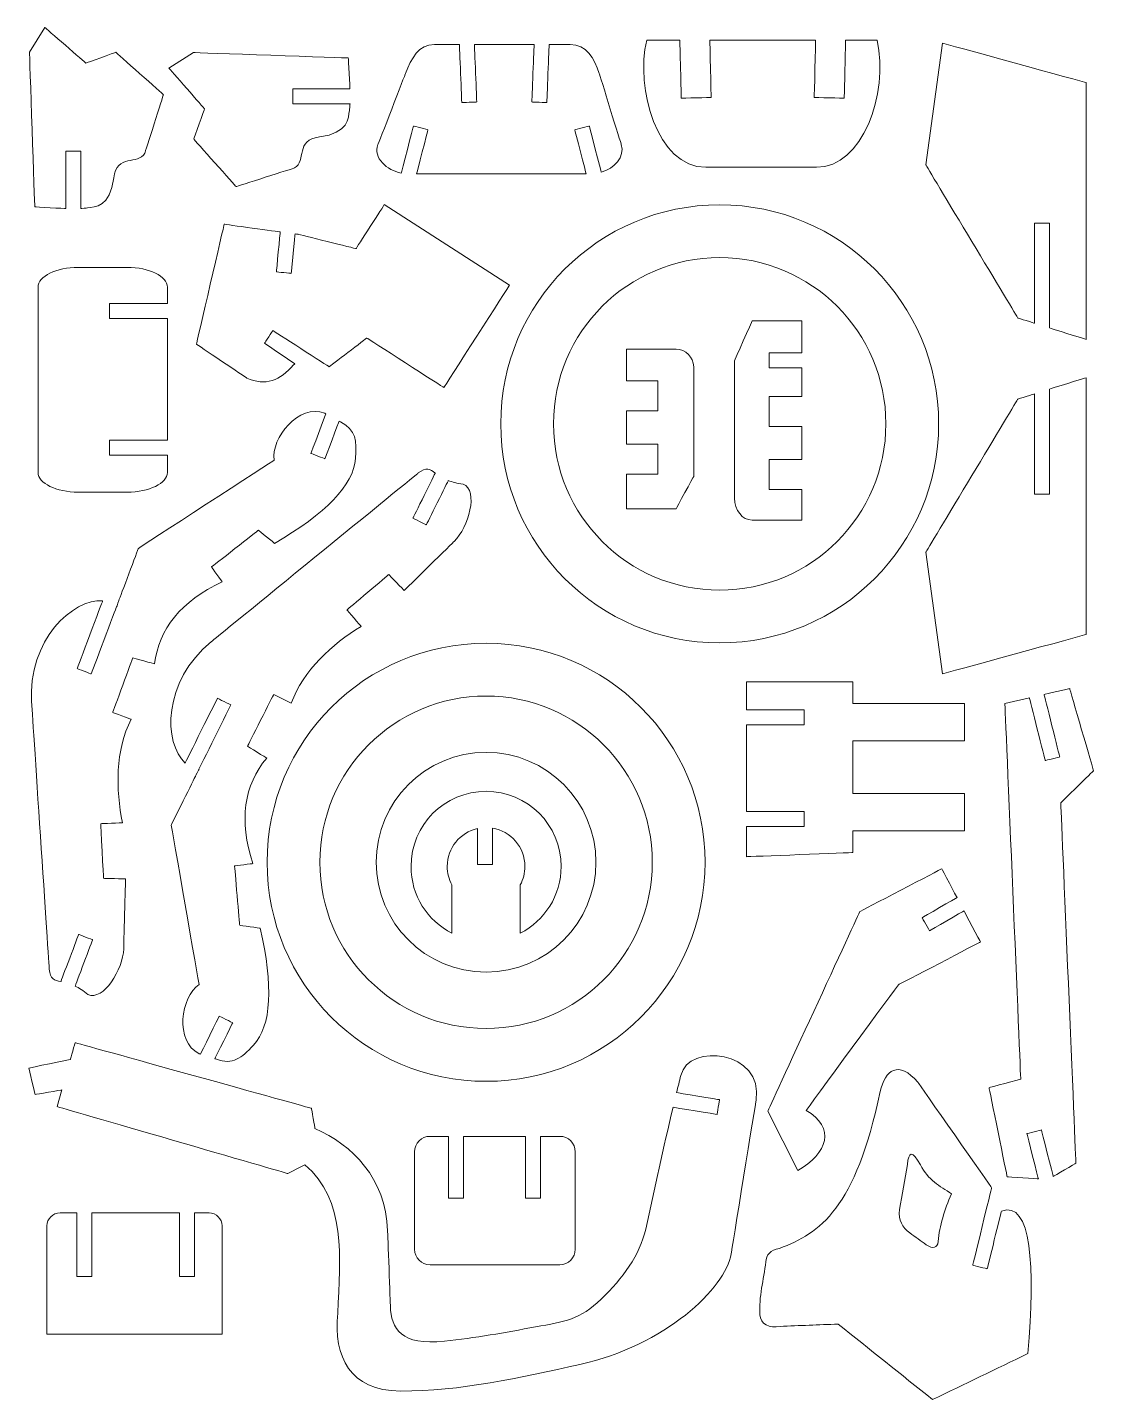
# Model space of a CAD drawing. Header units: millimetres. Extents: x -107 to 107, y -137 to 137.
import ezdxf

# ---------------------------------------------------------------- set-up
doc = ezdxf.new("R2010")
doc.units = ezdxf.units.MM
doc.header["$MEASUREMENT"] = 0
doc.layers.add('Capa 1', color=7, linetype='Continuous')

msp = doc.modelspace()

# ---------------------------------------------------------------- linework, layer by layer
at = {"layer": 'Capa 1', "color": 250, "lineweight": 9}
for points, knots in [([(-103.41874, 137.434246), (-103.41874, 137.434246), (-106.517184, 132.51459), (-106.517184, 132.51459), (-106.517184, 132.51459), (-106.517184, 132.51459), (-105.441024, 101.492036), (-105.441024, 101.492036), (-105.441024, 101.492036), (-105.441024, 101.492036), (-99.251806, 101.168362), (-99.251806, 101.168362), (-99.251806, 101.168362), (-99.251806, 101.168362), (-99.251806, 112.632416), (-99.251806, 112.632416), (-99.251806, 112.632416), (-99.251806, 112.632416), (-96.247172, 112.632416), (-96.247172, 112.632416), (-96.247172, 112.632416), (-96.247172, 112.632416), (-96.247172, 101.146886), (-96.247172, 101.146886), (-96.247172, 101.146886), (-96.247172, 101.146886), (-94.914598, 101.284238), (-94.914598, 101.284238), (-94.914598, 101.284238), (-93.411042, 101.473982), (-90.343986, 101.403182), (-89.625012, 107.292326), (-89.625012, 107.292326), (-89.028522, 112.179532), (-84.802824, 109.829916), (-83.402518, 112.263902), (-83.402518, 112.263902), (-83.402518, 112.263902), (-79.66888, 123.968912), (-79.66888, 123.968912), (-79.66888, 123.968912), (-79.66888, 123.968912), (-89.21036, 132.462198), (-89.21036, 132.462198), (-89.21036, 132.462198), (-89.21036, 132.462198), (-95.225646, 130.287104), (-95.225646, 130.287104), (-95.225646, 130.287104), (-95.225646, 130.287104), (-103.41874, 137.434246), (-103.41874, 137.434246)], [0, 0, 0, 0, 0.0714285714, 0.0714285714, 0.0714285714, 0.0714285814, 0.1428571429, 0.1428571429, 0.1428571429, 0.1428571529, 0.2142857143, 0.2142857143, 0.2142857143, 0.2142857243, 0.2857142857, 0.2857142857, 0.2857142857, 0.2857142957, 0.3571428571, 0.3571428571, 0.3571428571, 0.3571428671, 0.4285714286, 0.4285714286, 0.4285714286, 0.4285714386, 0.5, 0.5, 0.5, 0.50000001, 0.5714285714, 0.5714285714, 0.5714285714, 0.5714285814, 0.6428571429, 0.6428571429, 0.6428571429, 0.6428571529, 0.7142857143, 0.7142857143, 0.7142857143, 0.7142857243, 0.7857142857, 0.7857142857, 0.7857142857, 0.7857142957, 0.8571428571, 0.8571428571, 0.8571428571, 0.8571428671, 1, 1, 1, 1]), ([(17.168174, 134.870696), (17.168174, 134.870696), (23.79116, 134.870696), (23.79116, 134.870696), (23.79116, 134.870696), (23.79116, 134.870696), (24.067162, 123.266694), (24.067162, 123.266694), (24.067162, 123.266694), (24.067162, 123.266694), (30.072772, 123.410182), (30.072772, 123.410182), (30.072772, 123.410182), (30.072772, 123.410182), (29.800074, 134.870696), (29.800074, 134.870696), (29.800074, 134.870696), (29.800074, 134.870696), (50.992402, 134.870696), (50.992402, 134.870696), (50.992402, 134.870696), (50.992402, 134.870696), (50.719822, 123.40971), (50.719822, 123.40971), (50.719822, 123.40971), (50.719822, 123.40971), (56.725432, 123.266694), (56.725432, 123.266694), (56.725432, 123.266694), (56.725432, 123.266694), (57.001788, 134.870696), (57.001788, 134.870696), (57.001788, 134.870696), (57.001788, 134.870696), (63.296262, 134.870696), (63.296262, 134.870696), (63.296262, 134.870696), (65.690836, 124.006318), (60.286554, 109.426946), (51.197132, 109.426946), (51.197132, 109.426946), (51.197132, 109.426946), (28.99083, 109.427064), (28.99083, 109.427064), (28.99083, 109.427064), (19.203792, 109.427064), (14.8149, 125.387508), (17.168174, 134.870696)], [0, 0, 0, 0, 0.0769230769, 0.0769230769, 0.0769230769, 0.0769230869, 0.1538461538, 0.1538461538, 0.1538461538, 0.1538461638, 0.2307692308, 0.2307692308, 0.2307692308, 0.2307692408, 0.3076923077, 0.3076923077, 0.3076923077, 0.3076923177, 0.3846153846, 0.3846153846, 0.3846153846, 0.3846153946, 0.4615384615, 0.4615384615, 0.4615384615, 0.4615384715, 0.5384615385, 0.5384615385, 0.5384615385, 0.5384615485, 0.6153846154, 0.6153846154, 0.6153846154, 0.6153846254, 0.6923076923, 0.6923076923, 0.6923076923, 0.6923077023, 0.7692307692, 0.7692307692, 0.7692307692, 0.7692307792, 0.8461538462, 0.8461538462, 0.8461538462, 0.8461538562, 1, 1, 1, 1]), ([(-78.574548, 129.305108), (-78.574548, 129.305108), (-73.654892, 132.403434), (-73.654892, 132.403434), (-73.654892, 132.403434), (-73.654892, 132.403434), (-42.63222, 131.32751), (-42.63222, 131.32751), (-42.63222, 131.32751), (-42.63222, 131.32751), (-42.308782, 125.138292), (-42.308782, 125.138292), (-42.308782, 125.138292), (-42.308782, 125.138292), (-53.7726, 125.138292), (-53.7726, 125.138292), (-53.7726, 125.138292), (-53.7726, 125.138292), (-53.7726, 122.13354), (-53.7726, 122.13354), (-53.7726, 122.13354), (-53.7726, 122.13354), (-42.287188, 122.13354), (-42.287188, 122.13354), (-42.287188, 122.13354), (-42.287188, 122.13354), (-42.424894, 120.800966), (-42.424894, 120.800966), (-42.424894, 120.800966), (-42.614284, 119.29741), (-42.543602, 116.230118), (-48.432628, 115.511262), (-48.432628, 115.511262), (-53.319716, 114.915244), (-50.970336, 110.689074), (-53.404322, 109.288768), (-53.404322, 109.288768), (-53.404322, 109.288768), (-65.109214, 105.555248), (-65.109214, 105.555248), (-65.109214, 105.555248), (-65.109214, 105.555248), (-73.6025, 115.096728), (-73.6025, 115.096728), (-73.6025, 115.096728), (-73.6025, 115.096728), (-71.427406, 121.111896), (-71.427406, 121.111896), (-71.427406, 121.111896), (-71.427406, 121.111896), (-78.574548, 129.305108), (-78.574548, 129.305108)], [0, 0, 0, 0, 0.0714285714, 0.0714285714, 0.0714285714, 0.0714285814, 0.1428571429, 0.1428571429, 0.1428571429, 0.1428571529, 0.2142857143, 0.2142857143, 0.2142857143, 0.2142857243, 0.2857142857, 0.2857142857, 0.2857142857, 0.2857142957, 0.3571428571, 0.3571428571, 0.3571428571, 0.3571428671, 0.4285714286, 0.4285714286, 0.4285714286, 0.4285714386, 0.5, 0.5, 0.5, 0.50000001, 0.5714285714, 0.5714285714, 0.5714285714, 0.5714285814, 0.6428571429, 0.6428571429, 0.6428571429, 0.6428571529, 0.7142857143, 0.7142857143, 0.7142857143, 0.7142857243, 0.7857142857, 0.7857142857, 0.7857142857, 0.7857142957, 0.8571428571, 0.8571428571, 0.8571428571, 0.8571428671, 1, 1, 1, 1]), ([(-28.941742, 108.147826), (-28.941742, 108.147826), (5.015708, 108.147826), (5.015708, 108.147826), (5.015708, 108.147826), (5.015708, 108.147826), (2.751642, 116.934106), (2.751642, 116.934106), (2.751642, 116.934106), (2.751642, 116.934106), (5.660578, 117.683406), (5.660578, 117.683406), (5.660578, 117.683406), (5.660578, 117.683406), (8.047482, 108.420406), (8.047482, 108.420406), (8.047482, 108.420406), (10.61764, 109.189412), (12.828016, 111.47873), (12.058774, 113.963102), (12.058774, 113.963102), (12.058774, 113.963102), (7.639556, 128.22588), (7.639556, 128.22588), (7.639556, 128.22588), (6.693314, 131.2809), (5.025738, 134.041038), (1.832068, 134.041038), (1.832068, 134.041038), (1.832068, 134.041038), (-2.398586, 134.041156), (-2.398586, 134.041156), (-2.398586, 134.041156), (-2.398586, 134.041156), (-2.86268, 122.386178), (-2.86268, 122.386178), (-2.86268, 122.386178), (-2.86268, 122.386178), (-5.863656, 122.505122), (-5.863656, 122.505122), (-5.863656, 122.505122), (-5.863656, 122.505122), (-5.404046, 134.041156), (-5.404046, 134.041156), (-5.404046, 134.041156), (-5.404046, 134.041156), (-17.36252, 134.041156), (-17.36252, 134.041156), (-17.36252, 134.041156), (-17.36252, 134.041156), (-16.90291, 122.505122), (-16.90291, 122.505122), (-16.90291, 122.505122), (-16.90291, 122.505122), (-19.903886, 122.386178), (-19.903886, 122.386178), (-19.903886, 122.386178), (-19.903886, 122.386178), (-20.36798, 134.041156), (-20.36798, 134.041156), (-20.36798, 134.041156), (-20.36798, 134.041156), (-25.361268, 134.041156), (-25.361268, 134.041156), (-25.361268, 134.041156), (-28.554938, 134.041156), (-30.014834, 131.207032), (-31.169228, 128.225644), (-31.169228, 128.225644), (-31.169228, 128.225644), (-36.69328, 113.963102), (-36.69328, 113.963102), (-36.69328, 113.963102), (-37.713508, 111.328634), (-34.889532, 108.80957), (-32.014698, 108.258864), (-32.014698, 108.258864), (-32.014698, 108.258864), (-29.586494, 117.683406), (-29.586494, 117.683406), (-29.586494, 117.683406), (-29.586494, 117.683406), (-26.677558, 116.934106), (-26.677558, 116.934106), (-26.677558, 116.934106), (-26.677558, 116.934106), (-28.941742, 108.147826), (-28.941742, 108.147826)], [0, 0, 0, 0, 0.0434782609, 0.0434782609, 0.0434782609, 0.0434782709, 0.0869565217, 0.0869565217, 0.0869565217, 0.0869565317, 0.1304347826, 0.1304347826, 0.1304347826, 0.1304347926, 0.1739130435, 0.1739130435, 0.1739130435, 0.1739130535, 0.2173913043, 0.2173913043, 0.2173913043, 0.2173913143, 0.2608695652, 0.2608695652, 0.2608695652, 0.2608695752, 0.3043478261, 0.3043478261, 0.3043478261, 0.3043478361, 0.347826087, 0.347826087, 0.347826087, 0.347826097, 0.3913043478, 0.3913043478, 0.3913043478, 0.3913043578, 0.4347826087, 0.4347826087, 0.4347826087, 0.4347826187, 0.4782608696, 0.4782608696, 0.4782608696, 0.4782608796, 0.5217391304, 0.5217391304, 0.5217391304, 0.5217391404, 0.5652173913, 0.5652173913, 0.5652173913, 0.5652174013, 0.6086956522, 0.6086956522, 0.6086956522, 0.6086956622, 0.652173913, 0.652173913, 0.652173913, 0.652173923, 0.6956521739, 0.6956521739, 0.6956521739, 0.6956521839, 0.7391304348, 0.7391304348, 0.7391304348, 0.7391304448, 0.7826086957, 0.7826086957, 0.7826086957, 0.7826087057, 0.8260869565, 0.8260869565, 0.8260869565, 0.8260869665, 0.8695652174, 0.8695652174, 0.8695652174, 0.8695652274, 0.9130434783, 0.9130434783, 0.9130434783, 0.9130434883, 1, 1, 1, 1]), ([(73.06678, 109.910864), (73.06678, 109.910864), (76.381636, 134.282938), (76.381636, 134.282938), (76.381636, 134.282938), (76.381636, 134.282938), (105.176822, 126.400774), (105.176822, 126.400774), (105.176822, 126.400774), (105.176822, 126.400774), (105.176822, 74.960444), (105.176822, 74.960444), (105.176822, 74.960444), (105.176822, 74.960444), (97.87156, 77.24575), (97.87156, 77.24575), (97.87156, 77.24575), (97.87156, 77.24575), (97.87156, 98.255532), (97.87156, 98.255532), (97.87156, 98.255532), (97.87156, 98.255532), (94.868106, 98.255532), (94.868106, 98.255532), (94.868106, 98.255532), (94.868106, 98.255532), (94.868106, 78.185502), (94.868106, 78.185502), (94.868106, 78.185502), (94.868106, 78.185502), (91.515844, 79.23405), (91.515844, 79.23405), (91.515844, 79.23405), (91.515844, 79.23405), (73.06678, 109.910864), (73.06678, 109.910864)], [0, 0, 0, 0, 0.1, 0.1, 0.1, 0.10000001, 0.2, 0.2, 0.2, 0.20000001, 0.3, 0.3, 0.3, 0.30000001, 0.4, 0.4, 0.4, 0.40000001, 0.5, 0.5, 0.5, 0.50000001, 0.6, 0.6, 0.6, 0.60000001, 0.7, 0.7, 0.7, 0.70000001, 0.8, 0.8, 0.8, 0.80000001, 1, 1, 1, 1]), ([(-10.32028, 85.830722), (-10.32028, 85.830722), (-35.420178, 101.951646), (-35.420178, 101.951646), (-35.420178, 101.951646), (-35.420178, 101.951646), (-41.080756, 93.137754), (-41.080756, 93.137754), (-41.080756, 93.137754), (-41.080756, 93.137754), (-52.704936, 96.002912), (-52.704936, 96.002912), (-52.704936, 96.002912), (-52.704936, 96.002912), (-53.289744, 96.082798), (-53.289744, 96.082798), (-53.289744, 96.082798), (-53.289744, 96.082798), (-54.048248, 88.183524), (-54.048248, 88.183524), (-54.048248, 88.183524), (-54.048248, 88.183524), (-57.039194, 88.47168), (-57.039194, 88.47168), (-57.039194, 88.47168), (-57.039194, 88.47168), (-56.26948, 96.48919), (-56.26948, 96.48919), (-56.26948, 96.48919), (-56.26948, 96.48919), (-67.490218, 98.01965), (-67.490218, 98.01965), (-67.490218, 98.01965), (-67.490218, 98.01965), (-73.07209, 73.994732), (-73.07209, 73.994732), (-73.07209, 73.994732), (-73.07209, 73.994732), (-62.970346, 67.22342), (-62.970346, 67.22342), (-62.970346, 67.22342), (-59.248744, 65.526698), (-56.212014, 66.70894), (-53.643272, 69.860956), (-53.643272, 69.860956), (-53.643272, 69.860956), (-53.37848, 70.0625), (-53.37848, 70.0625), (-53.37848, 70.0625), (-53.37848, 70.0625), (-59.391524, 74.208312), (-59.391524, 74.208312), (-59.391524, 74.208312), (-59.391524, 74.208312), (-57.767726, 76.736226), (-57.767726, 76.736226), (-57.767726, 76.736226), (-57.767726, 76.736226), (-46.471114, 69.480996), (-46.471114, 69.480996), (-46.471114, 69.480996), (-46.471114, 69.480996), (-38.924424, 75.23562), (-38.924424, 75.23562), (-38.924424, 75.23562), (-38.924424, 75.23562), (-23.490968, 65.32362), (-23.490968, 65.32362), (-23.490968, 65.32362), (-23.490968, 65.32362), (-10.32028, 85.830722), (-10.32028, 85.830722)], [0, 0, 0, 0, 0.0526315789, 0.0526315789, 0.0526315789, 0.0526315889, 0.1052631579, 0.1052631579, 0.1052631579, 0.1052631679, 0.1578947368, 0.1578947368, 0.1578947368, 0.1578947468, 0.2105263158, 0.2105263158, 0.2105263158, 0.2105263258, 0.2631578947, 0.2631578947, 0.2631578947, 0.2631579047, 0.3157894737, 0.3157894737, 0.3157894737, 0.3157894837, 0.3684210526, 0.3684210526, 0.3684210526, 0.3684210626, 0.4210526316, 0.4210526316, 0.4210526316, 0.4210526416, 0.4736842105, 0.4736842105, 0.4736842105, 0.4736842205, 0.5263157895, 0.5263157895, 0.5263157895, 0.5263157995, 0.5789473684, 0.5789473684, 0.5789473684, 0.5789473784, 0.6315789474, 0.6315789474, 0.6315789474, 0.6315789574, 0.6842105263, 0.6842105263, 0.6842105263, 0.6842105363, 0.7368421053, 0.7368421053, 0.7368421053, 0.7368421153, 0.7894736842, 0.7894736842, 0.7894736842, 0.7894736942, 0.8421052632, 0.8421052632, 0.8421052632, 0.8421052732, 0.8947368421, 0.8947368421, 0.8947368421, 0.8947368521, 1, 1, 1, 1]), ([(31.770792, 101.909992), (7.543032, 101.909992), (-12.097478, 82.269364), (-12.097478, 58.041604), (-12.097478, 58.041604), (-12.097478, 33.813962), (7.542914, 14.173806), (31.770792, 14.173806), (31.770792, 14.173806), (55.998552, 14.173806), (75.638944, 33.813844), (75.638944, 58.041604), (75.638944, 58.041604), (75.638944, 82.269364), (55.998552, 101.909756), (31.770792, 101.909992)], [0, 0, 0, 0, 0.2, 0.2, 0.2, 0.20000001, 0.4, 0.4, 0.4, 0.40000001, 0.6, 0.6, 0.6, 0.60000001, 1, 1, 1, 1]), ([(31.770792, 91.335186), (13.383442, 91.335186), (-1.52279, 76.428954), (-1.52279, 58.041604), (-1.52279, 58.041604), (-1.52279, 39.654254), (13.383324, 24.748494), (31.770792, 24.748494), (31.770792, 24.748494), (50.158142, 24.748612), (65.064256, 39.654254), (65.064256, 58.041604), (65.064256, 58.041604), (65.064256, 76.429072), (50.158142, 91.335068), (31.770792, 91.335186)], [0, 0, 0, 0, 0.2, 0.2, 0.2, 0.20000001, 0.4, 0.4, 0.4, 0.40000001, 0.6, 0.6, 0.6, 0.60000001, 1, 1, 1, 1]), ([(-96.703832, 44.364932), (-96.703832, 44.364932), (-86.960808, 44.364932), (-86.960808, 44.364932), (-86.960808, 44.364932), (-82.518344, 44.364932), (-78.885006, 46.138118), (-78.885006, 48.306132), (-78.885006, 48.306132), (-78.885006, 48.306132), (-78.885006, 51.756688), (-78.885006, 51.756688), (-78.885006, 51.756688), (-78.885006, 51.756688), (-90.475438, 51.756688), (-90.475438, 51.756688), (-90.475438, 51.756688), (-90.475438, 51.756688), (-90.475438, 54.76144), (-90.475438, 54.76144), (-90.475438, 54.76144), (-90.475438, 54.76144), (-78.885006, 54.76144), (-78.885006, 54.76144), (-78.885006, 54.76144), (-78.885006, 54.76144), (-78.885006, 79.13611), (-78.885006, 79.13611), (-78.885006, 79.13611), (-78.885006, 79.13611), (-90.475438, 79.13611), (-90.475438, 79.13611), (-90.475438, 79.13611), (-90.475438, 79.13611), (-90.475438, 82.140862), (-90.475438, 82.140862), (-90.475438, 82.140862), (-90.475438, 82.140862), (-78.885006, 82.140862), (-78.885006, 82.140862), (-78.885006, 82.140862), (-78.885006, 82.140862), (-78.885006, 85.434478), (-78.885006, 85.434478), (-78.885006, 85.434478), (-78.885006, 87.602492), (-82.518344, 89.375678), (-86.960808, 89.375678), (-86.960808, 89.375678), (-86.960808, 89.375678), (-96.703832, 89.375796), (-96.703832, 89.375796), (-96.703832, 89.375796), (-101.146296, 89.375796), (-104.779988, 87.602374), (-104.779988, 85.43436), (-104.779988, 85.43436), (-104.779988, 85.43436), (-104.779988, 48.30625), (-104.779988, 48.30625), (-104.779988, 48.30625), (-104.779988, 46.138118), (-101.146296, 44.364814), (-96.703832, 44.364932)], [0, 0, 0, 0, 0.0588235294, 0.0588235294, 0.0588235294, 0.0588235394, 0.1176470588, 0.1176470588, 0.1176470588, 0.1176470688, 0.1764705882, 0.1764705882, 0.1764705882, 0.1764705982, 0.2352941176, 0.2352941176, 0.2352941176, 0.2352941276, 0.2941176471, 0.2941176471, 0.2941176471, 0.2941176571, 0.3529411765, 0.3529411765, 0.3529411765, 0.3529411865, 0.4117647059, 0.4117647059, 0.4117647059, 0.4117647159, 0.4705882353, 0.4705882353, 0.4705882353, 0.4705882453, 0.5294117647, 0.5294117647, 0.5294117647, 0.5294117747, 0.5882352941, 0.5882352941, 0.5882352941, 0.5882353041, 0.6470588235, 0.6470588235, 0.6470588235, 0.6470588335, 0.7058823529, 0.7058823529, 0.7058823529, 0.7058823629, 0.7647058824, 0.7647058824, 0.7647058824, 0.7647058924, 0.8235294118, 0.8235294118, 0.8235294118, 0.8235294218, 0.8823529412, 0.8823529412, 0.8823529412, 0.8823529512, 1, 1, 1, 1]), ([(48.20713, 38.764652), (48.20713, 38.764652), (38.26799, 38.764652), (38.26799, 38.764652), (38.26799, 38.764652), (36.32866, 38.764652), (34.74215, 40.748586), (34.74215, 43.172188), (34.74215, 43.172188), (34.74215, 43.172188), (34.742268, 70.656158), (34.742268, 70.656158), (34.742268, 70.656158), (34.742268, 70.656158), (38.26799, 78.69361), (38.26799, 78.69361), (38.26799, 78.69361), (38.26799, 78.69361), (48.20713, 78.69361), (48.20713, 78.69361), (48.20713, 78.69361), (48.20713, 78.69361), (48.20713, 72.23724), (48.20713, 72.23724), (48.20713, 72.23724), (48.20713, 72.23724), (41.684444, 72.23724), (41.684444, 72.23724), (41.684444, 72.23724), (41.684444, 72.23724), (41.684444, 69.23237), (41.684444, 69.23237), (41.684444, 69.23237), (41.684444, 69.23237), (48.20713, 69.23237), (48.20713, 69.23237), (48.20713, 69.23237), (48.20713, 69.23237), (48.20713, 63.525654), (48.20713, 63.525654), (48.20713, 63.525654), (48.20713, 63.525654), (41.684444, 63.525654), (41.684444, 63.525654), (41.684444, 63.525654), (41.684444, 63.525654), (41.684444, 57.515914), (41.684444, 57.515914), (41.684444, 57.515914), (41.684444, 57.515914), (48.20713, 57.515914), (48.20713, 57.515914), (48.20713, 57.515914), (48.20713, 57.515914), (48.20713, 50.872868), (48.20713, 50.872868), (48.20713, 50.872868), (48.20713, 50.872868), (41.684444, 50.872868), (41.684444, 50.872868), (41.684444, 50.872868), (41.684444, 50.872868), (41.684444, 44.863482), (41.684444, 44.863482), (41.684444, 44.863482), (41.684444, 44.863482), (48.20713, 44.863482), (48.20713, 44.863482), (48.20713, 44.863482), (48.20713, 44.863482), (48.20713, 38.764652), (48.20713, 38.764652)], [0, 0, 0, 0, 0.0526315789, 0.0526315789, 0.0526315789, 0.0526315889, 0.1052631579, 0.1052631579, 0.1052631579, 0.1052631679, 0.1578947368, 0.1578947368, 0.1578947368, 0.1578947468, 0.2105263158, 0.2105263158, 0.2105263158, 0.2105263258, 0.2631578947, 0.2631578947, 0.2631578947, 0.2631579047, 0.3157894737, 0.3157894737, 0.3157894737, 0.3157894837, 0.3684210526, 0.3684210526, 0.3684210526, 0.3684210626, 0.4210526316, 0.4210526316, 0.4210526316, 0.4210526416, 0.4736842105, 0.4736842105, 0.4736842105, 0.4736842205, 0.5263157895, 0.5263157895, 0.5263157895, 0.5263157995, 0.5789473684, 0.5789473684, 0.5789473684, 0.5789473784, 0.6315789474, 0.6315789474, 0.6315789474, 0.6315789574, 0.6842105263, 0.6842105263, 0.6842105263, 0.6842105363, 0.7368421053, 0.7368421053, 0.7368421053, 0.7368421153, 0.7894736842, 0.7894736842, 0.7894736842, 0.7894736942, 0.8421052632, 0.8421052632, 0.8421052632, 0.8421052732, 0.8947368421, 0.8947368421, 0.8947368421, 0.8947368521, 1, 1, 1, 1]), ([(13.093988, 72.989372), (13.093988, 72.989372), (23.033128, 72.989372), (23.033128, 72.989372), (23.033128, 72.989372), (24.972576, 72.989372), (26.558968, 71.402036), (26.558968, 69.46306), (26.558968, 69.46306), (26.558968, 69.46306), (26.559086, 47.47612), (26.559086, 47.47612), (26.559086, 47.47612), (26.559086, 47.47612), (23.033128, 41.0463), (23.033128, 41.0463), (23.033128, 41.0463), (23.033128, 41.0463), (13.093988, 41.0463), (13.093988, 41.0463), (13.093988, 41.0463), (13.093988, 41.0463), (13.093988, 47.96936), (13.093988, 47.96936), (13.093988, 47.96936), (13.093988, 47.96936), (19.401088, 47.96936), (19.401088, 47.96936), (19.401088, 47.96936), (19.401088, 47.96936), (19.401088, 53.976622), (19.401088, 53.976622), (19.401088, 53.976622), (19.401088, 53.976622), (13.093988, 53.976622), (13.093988, 53.976622), (13.093988, 53.976622), (13.093988, 53.976622), (13.093988, 60.622146), (13.093988, 60.622146), (13.093988, 60.622146), (13.093988, 60.622146), (19.401088, 60.622146), (19.401088, 60.622146), (19.401088, 60.622146), (19.401088, 60.622146), (19.401088, 66.629526), (19.401088, 66.629526), (19.401088, 66.629526), (19.401088, 66.629526), (13.093988, 66.629526), (13.093988, 66.629526), (13.093988, 66.629526), (13.093988, 66.629526), (13.093988, 72.989372), (13.093988, 72.989372)], [0, 0, 0, 0, 0.0666666667, 0.0666666667, 0.0666666667, 0.0666666767, 0.1333333333, 0.1333333333, 0.1333333333, 0.1333333433, 0.2, 0.2, 0.2, 0.20000001, 0.2666666667, 0.2666666667, 0.2666666667, 0.2666666767, 0.3333333333, 0.3333333333, 0.3333333333, 0.3333333433, 0.4, 0.4, 0.4, 0.40000001, 0.4666666667, 0.4666666667, 0.4666666667, 0.4666666767, 0.5333333333, 0.5333333333, 0.5333333333, 0.5333333433, 0.6, 0.6, 0.6, 0.60000001, 0.6666666667, 0.6666666667, 0.6666666667, 0.6666666767, 0.7333333333, 0.7333333333, 0.7333333333, 0.7333333433, 0.8, 0.8, 0.8, 0.80000001, 0.8666666667, 0.8666666667, 0.8666666667, 0.8666666767, 1, 1, 1, 1]), ([(73.06678, 32.335186), (73.06678, 32.335186), (76.381636, 7.963112), (76.381636, 7.963112), (76.381636, 7.963112), (76.381636, 7.963112), (105.176822, 15.845276), (105.176822, 15.845276), (105.176822, 15.845276), (105.176822, 15.845276), (105.176822, 67.285488), (105.176822, 67.285488), (105.176822, 67.285488), (105.176822, 67.285488), (97.87156, 65.000182), (97.87156, 65.000182), (97.87156, 65.000182), (97.87156, 65.000182), (97.87156, 43.990636), (97.87156, 43.990636), (97.87156, 43.990636), (97.87156, 43.990636), (94.868106, 43.990636), (94.868106, 43.990636), (94.868106, 43.990636), (94.868106, 43.990636), (94.868106, 64.060548), (94.868106, 64.060548), (94.868106, 64.060548), (94.868106, 64.060548), (91.515844, 63.012), (91.515844, 63.012), (91.515844, 63.012), (91.515844, 63.012), (73.06678, 32.335186), (73.06678, 32.335186)], [0, 0, 0, 0, 0.1, 0.1, 0.1, 0.10000001, 0.2, 0.2, 0.2, 0.20000001, 0.3, 0.3, 0.3, 0.30000001, 0.4, 0.4, 0.4, 0.40000001, 0.5, 0.5, 0.5, 0.50000001, 0.6, 0.6, 0.6, 0.60000001, 0.7, 0.7, 0.7, 0.70000001, 0.8, 0.8, 0.8, 0.80000001, 1, 1, 1, 1]), ([(-102.545422, -51.179668), (-102.341518, -53.195698), (-101.57676, -53.384734), (-100.220586, -53.659084), (-100.220586, -53.659084), (-100.220586, -53.659084), (-96.663948, -44.216252), (-96.663948, -44.216252), (-96.663948, -44.216252), (-96.663948, -44.216252), (-93.853188, -45.274712), (-93.853188, -45.274712), (-93.853188, -45.274712), (-93.853188, -45.274712), (-97.34823, -54.552816), (-97.34823, -54.552816), (-97.34823, -54.552816), (-96.588192, -54.920386), (-95.741896, -55.449498), (-94.809342, -56.242104), (-94.809342, -56.242104), (-91.667356, -57.65657), (-87.736776, -51.128102), (-87.632346, -47.107252), (-87.632346, -47.107252), (-87.632346, -47.107252), (-87.269378, -33.089088), (-87.269378, -33.089088), (-87.269378, -33.089088), (-87.269378, -33.089088), (-91.686472, -32.979466), (-91.686472, -32.979466), (-91.686472, -32.979466), (-91.686472, -32.979466), (-92.231396, -22.038506), (-92.231396, -22.038506), (-92.231396, -22.038506), (-92.231396, -22.038506), (-87.883332, -21.854544), (-87.883332, -21.854544), (-87.883332, -21.854544), (-89.199622, -15.190258), (-89.360338, -7.27824), (-86.132448, -1.13103), (-86.132448, -1.13103), (-86.132448, -1.13103), (-89.83281, 0.250986), (-89.83281, 0.250986), (-89.83281, 0.250986), (-89.83281, 0.250986), (-85.810662, 11.148758), (-85.810662, 11.148758), (-85.810662, 11.148758), (-85.810662, 11.148758), (-81.450562, 9.973242), (-81.450562, 9.973242), (-81.450562, 9.973242), (-80.569338, 16.957072), (-76.202984, 22.531864), (-67.872892, 26.387868), (-67.872892, 26.387868), (-67.872892, 26.387868), (-70.047868, 29.380112), (-70.047868, 29.380112), (-70.047868, 29.380112), (-70.047868, 29.380112), (-60.63253, 36.73281), (-60.63253, 36.73281), (-60.63253, 36.73281), (-60.63253, 36.73281), (-57.398386, 34.111086), (-57.398386, 34.111086), (-57.398386, 34.111086), (-47.201298, 40.027252), (-41.539068, 45.79049), (-41.184006, 51.093528), (-41.184006, 51.093528), (-40.947534, 54.63518), (-41.049604, 56.81523), (-44.192888, 58.434544), (-44.192888, 58.434544), (-44.192888, 58.434544), (-44.470542, 58.590658), (-44.470542, 58.590658), (-44.470542, 58.590658), (-44.470542, 58.590658), (-47.304548, 51.067332), (-47.304548, 51.067332), (-47.304548, 51.067332), (-47.304548, 51.067332), (-50.11401, 52.125556), (-50.11401, 52.125556), (-50.11401, 52.125556), (-50.11401, 52.125556), (-47.119288, 60.075924), (-47.119288, 60.075924), (-47.119288, 60.075924), (-47.119288, 60.075924), (-47.355288, 60.207966), (-47.355288, 60.207966), (-47.355288, 60.207966), (-52.53301, 62.15119), (-58.179428, 55.15969), (-57.475912, 50.785076), (-57.475912, 50.785076), (-57.475912, 50.785076), (-84.680458, 33.099472), (-84.680458, 33.099472), (-84.680458, 33.099472), (-84.680458, 33.099472), (-88.51357, 22.923978), (-88.51357, 22.923978), (-88.51357, 22.923978), (-88.51357, 22.923978), (-89.053892, 21.386792), (-89.053892, 21.386792), (-89.053892, 21.386792), (-89.053892, 21.386792), (-89.087168, 21.402132), (-89.087168, 21.402132), (-89.087168, 21.402132), (-89.087168, 21.402132), (-94.15043, 7.961814), (-94.15043, 7.961814), (-94.15043, 7.961814), (-94.15043, 7.961814), (-96.959892, 9.020392), (-96.959892, 9.020392), (-96.959892, 9.020392), (-96.959892, 9.020392), (-91.854268, 22.574462), (-91.854268, 22.574462), (-91.854268, 22.574462), (-97.702466, 23.125168), (-106.918502, 14.792834), (-106.07964, 2.142526), (-106.07964, 2.142526), (-106.07964, 2.142526), (-102.545422, -51.179668), (-102.545422, -51.179668)], [0, 0, 0, 0, 0.0277777778, 0.0277777778, 0.0277777778, 0.0277777878, 0.0555555556, 0.0555555556, 0.0555555556, 0.0555555656, 0.0833333333, 0.0833333333, 0.0833333333, 0.0833333433, 0.1111111111, 0.1111111111, 0.1111111111, 0.1111111211, 0.1388888889, 0.1388888889, 0.1388888889, 0.1388888989, 0.1666666667, 0.1666666667, 0.1666666667, 0.1666666767, 0.1944444444, 0.1944444444, 0.1944444444, 0.1944444544, 0.2222222222, 0.2222222222, 0.2222222222, 0.2222222322, 0.25, 0.25, 0.25, 0.25000001, 0.2777777778, 0.2777777778, 0.2777777778, 0.2777777878, 0.3055555556, 0.3055555556, 0.3055555556, 0.3055555656, 0.3333333333, 0.3333333333, 0.3333333333, 0.3333333433, 0.3611111111, 0.3611111111, 0.3611111111, 0.3611111211, 0.3888888889, 0.3888888889, 0.3888888889, 0.3888888989, 0.4166666667, 0.4166666667, 0.4166666667, 0.4166666767, 0.4444444444, 0.4444444444, 0.4444444444, 0.4444444544, 0.4722222222, 0.4722222222, 0.4722222222, 0.4722222322, 0.5, 0.5, 0.5, 0.50000001, 0.5277777778, 0.5277777778, 0.5277777778, 0.5277777878, 0.5555555556, 0.5555555556, 0.5555555556, 0.5555555656, 0.5833333333, 0.5833333333, 0.5833333333, 0.5833333433, 0.6111111111, 0.6111111111, 0.6111111111, 0.6111111211, 0.6388888889, 0.6388888889, 0.6388888889, 0.6388888989, 0.6666666667, 0.6666666667, 0.6666666667, 0.6666666767, 0.6944444444, 0.6944444444, 0.6944444444, 0.6944444544, 0.7222222222, 0.7222222222, 0.7222222222, 0.7222222322, 0.75, 0.75, 0.75, 0.75000001, 0.7777777778, 0.7777777778, 0.7777777778, 0.7777777878, 0.8055555556, 0.8055555556, 0.8055555556, 0.8055555656, 0.8333333333, 0.8333333333, 0.8333333333, 0.8333333433, 0.8611111111, 0.8611111111, 0.8611111111, 0.8611111211, 0.8888888889, 0.8888888889, 0.8888888889, 0.8888888989, 0.9166666667, 0.9166666667, 0.9166666667, 0.9166666767, 0.9444444444, 0.9444444444, 0.9444444444, 0.9444444544, 1, 1, 1, 1]), ([(-28.60497, 48.199696), (-26.99014, 49.4243), (-26.331228, 48.99301), (-25.20598, 48.187542), (-25.20598, 48.187542), (-25.20598, 48.187542), (-29.693874, 39.150158), (-29.693874, 39.150158), (-29.693874, 39.150158), (-29.693874, 39.150158), (-27.003946, 37.813926), (-27.003946, 37.813926), (-27.003946, 37.813926), (-27.003946, 37.813926), (-22.59464, 46.69437), (-22.59464, 46.69437), (-22.59464, 46.69437), (-21.807934, 46.388042), (-20.843874, 46.129386), (-19.628356, 45.987078), (-19.628356, 45.987078), (-16.45215, 44.6512), (-18.552196, 37.325524), (-21.423726, 34.509808), (-21.423726, 34.509808), (-21.423726, 34.509808), (-31.436026, 24.691972), (-31.436026, 24.691972), (-31.436026, 24.691972), (-31.436026, 24.691972), (-34.526446, 27.85036), (-34.526446, 27.85036), (-34.526446, 27.85036), (-34.526446, 27.85036), (-42.905272, 20.793488), (-42.905272, 20.793488), (-42.905272, 20.793488), (-42.905272, 20.793488), (-40.077166, 17.485712), (-40.077166, 17.485712), (-40.077166, 17.485712), (-45.85126, 13.908306), (-51.752086, 8.634414), (-54.051552, 2.083054), (-54.051552, 2.083054), (-54.051552, 2.083054), (-57.584472, 3.849396), (-57.584472, 3.849396), (-57.584472, 3.849396), (-57.584472, 3.849396), (-62.81966, -6.52009), (-62.81966, -6.52009), (-62.81966, -6.52009), (-62.81966, -6.52009), (-58.9882, -8.909944), (-58.9882, -8.909944), (-58.9882, -8.909944), (-63.499458, -14.314108), (-64.604174, -21.308912), (-61.750226, -30.03277), (-61.750226, -30.03277), (-61.750226, -30.03277), (-65.42215, -30.479754), (-65.42215, -30.479754), (-65.42215, -30.479754), (-65.42215, -30.479754), (-64.387762, -42.380762), (-64.387762, -42.380762), (-64.387762, -42.380762), (-64.387762, -42.380762), (-60.265786, -42.961912), (-60.265786, -42.961912), (-60.265786, -42.961912), (-57.646894, -54.456646), (-58.006676, -62.527846), (-61.64615, -66.400842), (-61.64615, -66.400842), (-64.077186, -68.987638), (-65.742284, -70.398446), (-69.069648, -69.201218), (-69.069648, -69.201218), (-69.069648, -69.201218), (-69.372672, -69.104222), (-69.372672, -69.104222), (-69.372672, -69.104222), (-69.372672, -69.104222), (-65.797626, -61.903862), (-65.797626, -61.903862), (-65.797626, -61.903862), (-65.797626, -61.903862), (-68.486374, -60.56881), (-68.486374, -60.56881), (-68.486374, -60.56881), (-68.486374, -60.56881), (-72.26497, -68.177568), (-72.26497, -68.177568), (-72.26497, -68.177568), (-72.26497, -68.177568), (-72.52221, -68.095204), (-72.52221, -68.095204), (-72.52221, -68.095204), (-77.472664, -65.629476), (-76.202984, -56.732866), (-72.52221, -54.266784), (-72.52221, -54.266784), (-72.52221, -54.266784), (-78.115292, -22.304596), (-78.115292, -22.304596), (-78.115292, -22.304596), (-78.115292, -22.304596), (-73.280242, -12.56582), (-73.280242, -12.56582), (-73.280242, -12.56582), (-73.280242, -12.56582), (-72.523036, -11.122562), (-72.523036, -11.122562), (-72.523036, -11.122562), (-72.523036, -11.122562), (-72.556784, -11.108402), (-72.556784, -11.108402), (-72.556784, -11.108402), (-72.556784, -11.108402), (-66.169798, 1.755486), (-66.169798, 1.755486), (-66.169798, 1.755486), (-66.169798, 1.755486), (-68.859018, 3.090538), (-68.859018, 3.090538), (-68.859018, 3.090538), (-68.859018, 3.090538), (-75.30052, -9.8825), (-75.30052, -9.8825), (-75.30052, -9.8825), (-79.688468, -5.97729), (-79.869952, 6.445632), (-70.039962, 14.45146), (-70.039962, 14.45146), (-70.039962, 14.45146), (-28.60497, 48.199696), (-28.60497, 48.199696)], [0, 0, 0, 0, 0.0277777778, 0.0277777778, 0.0277777778, 0.0277777878, 0.0555555556, 0.0555555556, 0.0555555556, 0.0555555656, 0.0833333333, 0.0833333333, 0.0833333333, 0.0833333433, 0.1111111111, 0.1111111111, 0.1111111111, 0.1111111211, 0.1388888889, 0.1388888889, 0.1388888889, 0.1388888989, 0.1666666667, 0.1666666667, 0.1666666667, 0.1666666767, 0.1944444444, 0.1944444444, 0.1944444444, 0.1944444544, 0.2222222222, 0.2222222222, 0.2222222222, 0.2222222322, 0.25, 0.25, 0.25, 0.25000001, 0.2777777778, 0.2777777778, 0.2777777778, 0.2777777878, 0.3055555556, 0.3055555556, 0.3055555556, 0.3055555656, 0.3333333333, 0.3333333333, 0.3333333333, 0.3333333433, 0.3611111111, 0.3611111111, 0.3611111111, 0.3611111211, 0.3888888889, 0.3888888889, 0.3888888889, 0.3888888989, 0.4166666667, 0.4166666667, 0.4166666667, 0.4166666767, 0.4444444444, 0.4444444444, 0.4444444444, 0.4444444544, 0.4722222222, 0.4722222222, 0.4722222222, 0.4722222322, 0.5, 0.5, 0.5, 0.50000001, 0.5277777778, 0.5277777778, 0.5277777778, 0.5277777878, 0.5555555556, 0.5555555556, 0.5555555556, 0.5555555656, 0.5833333333, 0.5833333333, 0.5833333333, 0.5833333433, 0.6111111111, 0.6111111111, 0.6111111111, 0.6111111211, 0.6388888889, 0.6388888889, 0.6388888889, 0.6388888989, 0.6666666667, 0.6666666667, 0.6666666667, 0.6666666767, 0.6944444444, 0.6944444444, 0.6944444444, 0.6944444544, 0.7222222222, 0.7222222222, 0.7222222222, 0.7222222322, 0.75, 0.75, 0.75, 0.75000001, 0.7777777778, 0.7777777778, 0.7777777778, 0.7777777878, 0.8055555556, 0.8055555556, 0.8055555556, 0.8055555656, 0.8333333333, 0.8333333333, 0.8333333333, 0.8333333433, 0.8611111111, 0.8611111111, 0.8611111111, 0.8611111211, 0.8888888889, 0.8888888889, 0.8888888889, 0.8888888989, 0.9166666667, 0.9166666667, 0.9166666667, 0.9166666767, 0.9444444444, 0.9444444444, 0.9444444444, 0.9444444544, 1, 1, 1, 1]), ([(-15.031312, 14.10395), (-39.259072, 14.10395), (-58.899582, -5.53656), (-58.899582, -29.76432), (-58.899582, -29.76432), (-58.899582, -53.99208), (-39.25919, -73.632), (-15.031312, -73.632), (-15.031312, -73.632), (9.196448, -73.632), (28.83684, -53.99208), (28.83684, -29.76432), (28.83684, -29.76432), (28.83684, -5.53656), (9.196448, 14.10395), (-15.031312, 14.10395)], [0, 0, 0, 0, 0.2, 0.2, 0.2, 0.20000001, 0.4, 0.4, 0.4, 0.40000001, 0.6, 0.6, 0.6, 0.60000001, 1, 1, 1, 1]), ([(37.125042, 6.406928), (37.125042, 6.406928), (58.46251, 6.406928), (58.46251, 6.406928), (58.46251, 6.406928), (58.46251, 6.406928), (58.46251, 2.051076), (58.46251, 2.051076), (58.46251, 2.051076), (58.46251, 2.051076), (80.835428, 2.051076), (80.835428, 2.051076), (80.835428, 2.051076), (80.835428, 2.051076), (80.835428, -5.415728), (80.835428, -5.415728), (80.835428, -5.415728), (80.835428, -5.415728), (58.46251, -5.415728), (58.46251, -5.415728), (58.46251, -5.415728), (58.46251, -5.415728), (58.46251, -15.994664), (58.46251, -15.994664), (58.46251, -15.994664), (58.46251, -15.994664), (80.835428, -15.994664), (80.835428, -15.994664), (80.835428, -15.994664), (80.835428, -15.994664), (80.835428, -23.461704), (80.835428, -23.461704), (80.835428, -23.461704), (80.835428, -23.461704), (58.46251, -23.461704), (58.46251, -23.461704), (58.46251, -23.461704), (58.46251, -23.461704), (58.46251, -27.81732), (58.46251, -27.81732), (58.46251, -27.81732), (58.46251, -27.81732), (37.125042, -28.64686), (37.125042, -28.64686), (37.125042, -28.64686), (37.125042, -28.64686), (37.125042, -22.5793), (37.125042, -22.5793), (37.125042, -22.5793), (37.125042, -22.5793), (48.707922, -22.5793), (48.707922, -22.5793), (48.707922, -22.5793), (48.707922, -22.5793), (48.707922, -19.574666), (48.707922, -19.574666), (48.707922, -19.574666), (48.707922, -19.574666), (37.125042, -19.574666), (37.125042, -19.574666), (37.125042, -19.574666), (37.125042, -19.574666), (37.125042, -2.25203), (37.125042, -2.25203), (37.125042, -2.25203), (37.125042, -2.25203), (48.707922, -2.25203), (48.707922, -2.25203), (48.707922, -2.25203), (48.707922, -2.25203), (48.707922, 0.752722), (48.707922, 0.752722), (48.707922, 0.752722), (48.707922, 0.752722), (37.125042, 0.752722), (37.125042, 0.752722), (37.125042, 0.752722), (37.125042, 0.752722), (37.125042, 6.406928), (37.125042, 6.406928)], [0, 0, 0, 0, 0.0476190476, 0.0476190476, 0.0476190476, 0.0476190576, 0.0952380952, 0.0952380952, 0.0952380952, 0.0952381052, 0.1428571429, 0.1428571429, 0.1428571429, 0.1428571529, 0.1904761905, 0.1904761905, 0.1904761905, 0.1904762005, 0.2380952381, 0.2380952381, 0.2380952381, 0.2380952481, 0.2857142857, 0.2857142857, 0.2857142857, 0.2857142957, 0.3333333333, 0.3333333333, 0.3333333333, 0.3333333433, 0.380952381, 0.380952381, 0.380952381, 0.380952391, 0.4285714286, 0.4285714286, 0.4285714286, 0.4285714386, 0.4761904762, 0.4761904762, 0.4761904762, 0.4761904862, 0.5238095238, 0.5238095238, 0.5238095238, 0.5238095338, 0.5714285714, 0.5714285714, 0.5714285714, 0.5714285814, 0.619047619, 0.619047619, 0.619047619, 0.619047629, 0.6666666667, 0.6666666667, 0.6666666667, 0.6666666767, 0.7142857143, 0.7142857143, 0.7142857143, 0.7142857243, 0.7619047619, 0.7619047619, 0.7619047619, 0.7619047719, 0.8095238095, 0.8095238095, 0.8095238095, 0.8095238195, 0.8571428571, 0.8571428571, 0.8571428571, 0.8571428671, 0.9047619048, 0.9047619048, 0.9047619048, 0.9047619148, 1, 1, 1, 1]), ([(-15.031312, 3.529262), (-33.41878, 3.529262), (-48.324894, -11.376852), (-48.324894, -29.76432), (-48.324894, -29.76432), (-48.324894, -48.15167), (-33.41878, -63.057312), (-15.031312, -63.057312), (-15.031312, -63.057312), (3.356038, -63.057312), (18.262152, -48.15167), (18.262152, -29.76432), (18.262152, -29.76432), (18.262152, -11.376852), (3.356038, 3.529262), (-15.031312, 3.529262)], [0, 0, 0, 0, 0.2, 0.2, 0.2, 0.20000001, 0.4, 0.4, 0.4, 0.40000001, 0.6, 0.6, 0.6, 0.60000001, 1, 1, 1, 1]), ([(88.914534, 2.051076), (88.914534, 2.051076), (93.826166, 3.170424), (93.826166, 3.170424), (93.826166, 3.170424), (93.826166, 3.170424), (96.990336, -9.389496), (96.990336, -9.389496), (96.990336, -9.389496), (96.990336, -9.389496), (99.903402, -8.65471), (99.903402, -8.65471), (99.903402, -8.65471), (99.903402, -8.65471), (96.755988, 3.837714), (96.755988, 3.837714), (96.755988, 3.837714), (96.755988, 3.837714), (101.89654, 5.0091), (101.89654, 5.0091), (101.89654, 5.0091), (101.89654, 5.0091), (106.676248, -11.423462), (106.676248, -11.423462), (106.676248, -11.423462), (106.676248, -11.423462), (100.109902, -17.843252), (100.109902, -17.843252), (100.109902, -17.843252), (100.109902, -17.843252), (103.147458, -90.044148), (103.147458, -90.044148), (103.147458, -90.044148), (103.147458, -90.044148), (98.585106, -92.679678), (98.585106, -92.679678), (98.585106, -92.679678), (98.585106, -92.679678), (96.239266, -83.370422), (96.239266, -83.370422), (96.239266, -83.370422), (96.239266, -83.370422), (93.327026, -84.103438), (93.327026, -84.103438), (93.327026, -84.103438), (93.327026, -84.103438), (95.617052, -93.193804), (95.617052, -93.193804), (95.617052, -93.193804), (95.617052, -93.193804), (89.35609, -92.75508), (89.35609, -92.75508), (89.35609, -92.75508), (89.35609, -92.75508), (85.730776, -74.90876), (85.730776, -74.90876), (85.730776, -74.90876), (85.730776, -74.90876), (92.08071, -73.197052), (92.08071, -73.197052), (92.08071, -73.197052), (92.08071, -73.197052), (88.914534, 2.051076), (88.914534, 2.051076)], [0, 0, 0, 0, 0.0588235294, 0.0588235294, 0.0588235294, 0.0588235394, 0.1176470588, 0.1176470588, 0.1176470588, 0.1176470688, 0.1764705882, 0.1764705882, 0.1764705882, 0.1764705982, 0.2352941176, 0.2352941176, 0.2352941176, 0.2352941276, 0.2941176471, 0.2941176471, 0.2941176471, 0.2941176571, 0.3529411765, 0.3529411765, 0.3529411765, 0.3529411865, 0.4117647059, 0.4117647059, 0.4117647059, 0.4117647159, 0.4705882353, 0.4705882353, 0.4705882353, 0.4705882453, 0.5294117647, 0.5294117647, 0.5294117647, 0.5294117747, 0.5882352941, 0.5882352941, 0.5882352941, 0.5882353041, 0.6470588235, 0.6470588235, 0.6470588235, 0.6470588335, 0.7058823529, 0.7058823529, 0.7058823529, 0.7058823629, 0.7647058824, 0.7647058824, 0.7647058824, 0.7647058924, 0.8235294118, 0.8235294118, 0.8235294118, 0.8235294218, 0.8823529412, 0.8823529412, 0.8823529412, 0.8823529512, 1, 1, 1, 1]), ([(-15.031312, -7.75555), (-27.18661, -7.75555), (-37.039964, -17.609376), (-37.039964, -29.76432), (-37.039964, -29.76432), (-37.039964, -41.919618), (-27.186728, -51.773326), (-15.031312, -51.773326), (-15.031312, -51.773326), (-2.876014, -51.773208), (6.977222, -41.919618), (6.977222, -29.76432), (6.977222, -29.76432), (6.977222, -17.609376), (-2.876014, -7.755668), (-15.031312, -7.75555)], [0, 0, 0, 0, 0.2, 0.2, 0.2, 0.20000001, 0.4, 0.4, 0.4, 0.40000001, 0.6, 0.6, 0.6, 0.60000001, 1, 1, 1, 1]), ([(-15.030132, -15.550394), (-23.336978, -15.550394), (-30.071946, -22.28548), (-30.071946, -30.592208), (-30.071946, -30.592208), (-30.071946, -36.425892), (-26.746706, -41.483726), (-21.88959, -43.977656), (-21.88959, -43.977656), (-21.88959, -43.977656), (-21.889472, -34.266256), (-21.889472, -34.266256), (-21.889472, -34.266256), (-22.477348, -33.171806), (-22.811996, -31.920652), (-22.811996, -30.591382), (-22.811996, -30.591382), (-22.811996, -26.89692), (-20.23523, -23.802724), (-16.781842, -23.00764), (-16.781842, -23.00764), (-16.781842, -23.00764), (-16.781842, -30.237972), (-16.781842, -30.237972), (-16.781842, -30.237972), (-16.781842, -30.237972), (-13.777916, -30.237972), (-13.777916, -30.237972), (-13.777916, -30.237972), (-13.777916, -30.237972), (-13.777916, -22.910644), (-13.777916, -22.910644), (-13.777916, -22.910644), (-10.078144, -23.510438), (-7.2511, -26.721336), (-7.2511, -30.591382), (-7.2511, -30.591382), (-7.2511, -31.921006), (-7.58504, -33.17275), (-8.173152, -34.268026), (-8.173152, -34.268026), (-8.173152, -34.268026), (-8.173152, -43.97801), (-8.173152, -43.97801), (-8.173152, -43.97801), (-3.316508, -41.484552), (0.008732, -36.426364), (0.008732, -30.592208), (0.008732, -30.592208), (0.008732, -22.285362), (-6.726236, -15.550512), (-15.030132, -15.550394)], [0, 0, 0, 0, 0.0714285714, 0.0714285714, 0.0714285714, 0.0714285814, 0.1428571429, 0.1428571429, 0.1428571429, 0.1428571529, 0.2142857143, 0.2142857143, 0.2142857143, 0.2142857243, 0.2857142857, 0.2857142857, 0.2857142857, 0.2857142957, 0.3571428571, 0.3571428571, 0.3571428571, 0.3571428671, 0.4285714286, 0.4285714286, 0.4285714286, 0.4285714386, 0.5, 0.5, 0.5, 0.50000001, 0.5714285714, 0.5714285714, 0.5714285714, 0.5714285814, 0.6428571429, 0.6428571429, 0.6428571429, 0.6428571529, 0.7142857143, 0.7142857143, 0.7142857143, 0.7142857243, 0.7857142857, 0.7857142857, 0.7857142857, 0.7857142957, 0.8571428571, 0.8571428571, 0.8571428571, 0.8571428671, 1, 1, 1, 1]), ([(47.4124, -91.496256), (47.4124, -91.496256), (41.404312, -79.60398), (41.404312, -79.60398), (41.404312, -79.60398), (41.404312, -79.60398), (59.842048, -39.64092), (59.842048, -39.64092), (59.842048, -39.64092), (59.842048, -39.64092), (76.276734, -31.067158), (76.276734, -31.067158), (76.276734, -31.067158), (76.276734, -31.067158), (79.319718, -36.833464), (79.319718, -36.833464), (79.319718, -36.833464), (79.319718, -36.833464), (72.333292, -40.867648), (72.333292, -40.867648), (72.333292, -40.867648), (72.333292, -40.867648), (73.835196, -43.46884), (73.835196, -43.46884), (73.835196, -43.46884), (73.835196, -43.46884), (80.722502, -39.492712), (80.722502, -39.492712), (80.722502, -39.492712), (80.722502, -39.492712), (84.01069, -45.725236), (84.01069, -45.725236), (84.01069, -45.725236), (84.01069, -45.725236), (67.576122, -54.298408), (67.576122, -54.298408), (67.576122, -54.298408), (67.576122, -54.298408), (49.070064, -79.46533), (49.070064, -79.46533), (49.070064, -79.46533), (55.068122, -82.78467), (53.404676, -88.201342), (47.4124, -91.496256)], [0, 0, 0, 0, 0.0833333333, 0.0833333333, 0.0833333333, 0.0833333433, 0.1666666667, 0.1666666667, 0.1666666667, 0.1666666767, 0.25, 0.25, 0.25, 0.25000001, 0.3333333333, 0.3333333333, 0.3333333333, 0.3333333433, 0.4166666667, 0.4166666667, 0.4166666667, 0.4166666767, 0.5, 0.5, 0.5, 0.50000001, 0.5833333333, 0.5833333333, 0.5833333333, 0.5833333433, 0.6666666667, 0.6666666667, 0.6666666667, 0.6666666767, 0.75, 0.75, 0.75, 0.75000001, 0.8333333333, 0.8333333333, 0.8333333333, 0.8333333433, 1, 1, 1, 1]), ([(-100.951124, -78.703994), (-100.951124, -78.703994), (-100.014912, -75.35716), (-100.014912, -75.35716), (-100.014912, -75.35716), (-100.014912, -75.35716), (-105.36279, -76.27756), (-105.36279, -76.27756), (-105.36279, -76.27756), (-105.36279, -76.27756), (-106.657014, -70.977826), (-106.657014, -70.977826), (-106.657014, -70.977826), (-106.657014, -70.977826), (-98.306508, -69.248182), (-98.306508, -69.248182), (-98.306508, -69.248182), (-98.306508, -69.248182), (-97.36829, -65.893796), (-97.36829, -65.893796), (-97.36829, -65.893796), (-97.36829, -65.893796), (-50.006984, -79.036164), (-50.006984, -79.036164), (-50.006984, -79.036164), (-50.006984, -79.036164), (-49.324354, -83.063268), (-49.324354, -83.063268), (-49.324354, -83.063268), (-41.797134, -86.447508), (-35.150076, -92.967716), (-34.757136, -103.601522), (-34.757136, -103.601522), (-34.757136, -103.601522), (-34.20053, -118.646286), (-34.20053, -118.646286), (-34.20053, -118.646286), (-34.030728, -123.252416), (-32.078418, -126.573054), (-23.363174, -125.686756), (-23.363174, -125.686756), (-17.311308, -125.071032), (-11.121736, -123.922538), (-5.1389, -122.822778), (-5.1389, -122.822778), (0.793432, -121.732104), (3.748624, -121.41079), (8.04583, -117.23005), (8.04583, -117.23005), (12.303978, -113.08766), (15.776954, -108.47327), (16.950818, -103.21814), (16.950818, -103.21814), (18.784656, -95.00829), (20.482086, -86.972962), (22.420354, -78.828484), (22.420354, -78.828484), (22.420354, -78.828484), (31.240854, -80.268792), (31.240854, -80.268792), (31.240854, -80.268792), (31.240854, -80.268792), (31.725008, -77.30239), (31.725008, -77.30239), (31.725008, -77.30239), (31.725008, -77.30239), (23.127174, -75.89996), (23.127174, -75.89996), (23.127174, -75.89996), (23.408604, -74.748516), (23.697468, -73.593768), (23.991288, -72.435716), (23.991288, -72.435716), (25.519152, -65.888368), (40.630822, -67.5019), (39.067204, -77.426054), (39.067204, -77.426054), (39.067204, -77.426054), (34.070376, -108.188064), (34.070376, -108.188064), (34.070376, -108.188064), (32.953388, -115.064632), (20.80517, -126.601374), (3.766088, -130.3487), (3.766088, -130.3487), (-8.2069, -132.981634), (-20.29187, -135.74484), (-32.164086, -135.66283), (-32.164086, -135.66283), (-42.426546, -135.592502), (-45.553664, -128.8088), (-44.761884, -120.061578), (-44.761884, -120.061578), (-44.258614, -108.760482), (-42.998138, -97.426464), (-51.357848, -90.333484), (-51.357848, -90.333484), (-51.357848, -90.333484), (-54.76675, -92.101006), (-54.76675, -92.101006), (-54.76675, -92.101006), (-54.76675, -92.101006), (-100.951124, -78.703994), (-100.951124, -78.703994)], [0, 0, 0, 0, 0.037037037, 0.037037037, 0.037037037, 0.037037047, 0.0740740741, 0.0740740741, 0.0740740741, 0.0740740841, 0.1111111111, 0.1111111111, 0.1111111111, 0.1111111211, 0.1481481481, 0.1481481481, 0.1481481481, 0.1481481581, 0.1851851852, 0.1851851852, 0.1851851852, 0.1851851952, 0.2222222222, 0.2222222222, 0.2222222222, 0.2222222322, 0.2592592593, 0.2592592593, 0.2592592593, 0.2592592693, 0.2962962963, 0.2962962963, 0.2962962963, 0.2962963063, 0.3333333333, 0.3333333333, 0.3333333333, 0.3333333433, 0.3703703704, 0.3703703704, 0.3703703704, 0.3703703804, 0.4074074074, 0.4074074074, 0.4074074074, 0.4074074174, 0.4444444444, 0.4444444444, 0.4444444444, 0.4444444544, 0.4814814815, 0.4814814815, 0.4814814815, 0.4814814915, 0.5185185185, 0.5185185185, 0.5185185185, 0.5185185285, 0.5555555556, 0.5555555556, 0.5555555556, 0.5555555656, 0.5925925926, 0.5925925926, 0.5925925926, 0.5925926026, 0.6296296296, 0.6296296296, 0.6296296296, 0.6296296396, 0.6666666667, 0.6666666667, 0.6666666667, 0.6666666767, 0.7037037037, 0.7037037037, 0.7037037037, 0.7037037137, 0.7407407407, 0.7407407407, 0.7407407407, 0.7407407507, 0.7777777778, 0.7777777778, 0.7777777778, 0.7777777878, 0.8148148148, 0.8148148148, 0.8148148148, 0.8148148248, 0.8518518519, 0.8518518519, 0.8518518519, 0.8518518619, 0.8888888889, 0.8888888889, 0.8888888889, 0.8888888989, 0.9259259259, 0.9259259259, 0.9259259259, 0.9259259359, 1, 1, 1, 1]), ([(74.42968, -137.368756), (80.789998, -134.303234), (87.15067, -131.23783), (93.511342, -128.172308), (93.511342, -128.172308), (95.025872, -110.65863), (94.260642, -97.396492), (88.200516, -99.628226), (88.200516, -99.628226), (88.200516, -99.628226), (85.387396, -111.183612), (85.387396, -111.183612), (85.387396, -111.183612), (85.387396, -111.183612), (82.46843, -110.474668), (82.46843, -110.474668), (82.46843, -110.474668), (82.46843, -110.474668), (86.252336, -94.93336), (86.252336, -94.93336), (86.252336, -94.93336), (86.252336, -94.93336), (71.475786, -73.828116), (71.475786, -73.828116), (71.475786, -73.828116), (67.64645, -69.330192), (64.847372, -71.359202), (63.932754, -75.692162), (63.932754, -75.692162), (58.98112, -99.161064), (51.886134, -104.032458), (43.761244, -107.103762), (43.761244, -107.103762), (41.868052, -107.35758), (41.163592, -108.405774), (40.998746, -109.81493), (40.998746, -109.81493), (40.6038, -113.334044), (39.594664, -116.838408), (39.8132, -120.37298), (39.8132, -120.37298), (39.92943, -122.25449), (41.702734, -123.168636), (43.854818, -122.706666), (43.854818, -122.706666), (47.73513, -122.554682), (51.614734, -122.402816), (55.49481, -122.25036), (55.49481, -122.25036), (61.806512, -127.289904), (68.118096, -132.329684), (74.42968, -137.368756)], [0, 0, 0, 0, 0.0714285714, 0.0714285714, 0.0714285714, 0.0714285814, 0.1428571429, 0.1428571429, 0.1428571429, 0.1428571529, 0.2142857143, 0.2142857143, 0.2142857143, 0.2142857243, 0.2857142857, 0.2857142857, 0.2857142857, 0.2857142957, 0.3571428571, 0.3571428571, 0.3571428571, 0.3571428671, 0.4285714286, 0.4285714286, 0.4285714286, 0.4285714386, 0.5, 0.5, 0.5, 0.50000001, 0.5714285714, 0.5714285714, 0.5714285714, 0.5714285814, 0.6428571429, 0.6428571429, 0.6428571429, 0.6428571529, 0.7142857143, 0.7142857143, 0.7142857143, 0.7142857243, 0.7857142857, 0.7857142857, 0.7857142857, 0.7857142957, 0.8571428571, 0.8571428571, 0.8571428571, 0.8571428671, 1, 1, 1, 1]), ([(-26.262552, -110.37189), (-26.262552, -110.37189), (-0.271754, -110.37189), (-0.271754, -110.37189), (-0.271754, -110.37189), (1.4396, -110.37189), (2.839434, -108.971938), (2.839434, -107.260702), (2.839434, -107.260702), (2.839434, -107.260702), (2.839552, -87.762618), (2.839552, -87.762618), (2.839552, -87.762618), (2.839552, -86.051264), (1.439482, -84.651312), (-0.271872, -84.651312), (-0.271872, -84.651312), (-0.271872, -84.651312), (-4.151476, -84.651312), (-4.151476, -84.651312), (-4.151476, -84.651312), (-4.151476, -84.651312), (-4.151476, -97.01901), (-4.151476, -97.01901), (-4.151476, -97.01901), (-4.151476, -97.01901), (-7.15493, -97.01901), (-7.15493, -97.01901), (-7.15493, -97.01901), (-7.15493, -97.01901), (-7.15493, -84.651312), (-7.15493, -84.651312), (-7.15493, -84.651312), (-7.15493, -84.651312), (-19.533012, -84.651312), (-19.533012, -84.651312), (-19.533012, -84.651312), (-19.533012, -84.651312), (-19.533012, -97.01901), (-19.533012, -97.01901), (-19.533012, -97.01901), (-19.533012, -97.01901), (-22.53682, -97.01901), (-22.53682, -97.01901), (-22.53682, -97.01901), (-22.53682, -97.01901), (-22.53682, -84.651312), (-22.53682, -84.651312), (-22.53682, -84.651312), (-22.53682, -84.651312), (-26.262552, -84.651312), (-26.262552, -84.651312), (-26.262552, -84.651312), (-27.973788, -84.651312), (-29.373858, -86.051264), (-29.373858, -87.762618), (-29.373858, -87.762618), (-29.373858, -87.762618), (-29.37374, -107.260702), (-29.37374, -107.260702), (-29.37374, -107.260702), (-29.37374, -108.971938), (-27.973906, -110.37189), (-26.262552, -110.37189)], [0, 0, 0, 0, 0.0588235294, 0.0588235294, 0.0588235294, 0.0588235394, 0.1176470588, 0.1176470588, 0.1176470588, 0.1176470688, 0.1764705882, 0.1764705882, 0.1764705882, 0.1764705982, 0.2352941176, 0.2352941176, 0.2352941176, 0.2352941276, 0.2941176471, 0.2941176471, 0.2941176471, 0.2941176571, 0.3529411765, 0.3529411765, 0.3529411765, 0.3529411865, 0.4117647059, 0.4117647059, 0.4117647059, 0.4117647159, 0.4705882353, 0.4705882353, 0.4705882353, 0.4705882453, 0.5294117647, 0.5294117647, 0.5294117647, 0.5294117747, 0.5882352941, 0.5882352941, 0.5882352941, 0.5882353041, 0.6470588235, 0.6470588235, 0.6470588235, 0.6470588335, 0.7058823529, 0.7058823529, 0.7058823529, 0.7058823629, 0.7647058824, 0.7647058824, 0.7647058824, 0.7647058924, 0.8235294118, 0.8235294118, 0.8235294118, 0.8235294218, 0.8823529412, 0.8823529412, 0.8823529412, 0.8823529512, 1, 1, 1, 1]), ([(73.162124, -106.376882), (74.5583, -107.242766), (75.360464, -107.028006), (75.569442, -105.733782), (75.569442, -105.733782), (75.794232, -102.548844), (76.79499, -99.351752), (78.22987, -96.146872), (78.22987, -96.146872), (75.876714, -94.652402), (73.485916, -93.339888), (71.976932, -90.38387), (71.976932, -90.38387), (70.42712, -87.346314), (69.544244, -87.731348), (69.379398, -90.319442), (69.379398, -90.319442), (68.844858, -93.319828), (68.310318, -96.319978), (67.775424, -99.3206), (67.775424, -99.3206), (67.496118, -101.481888), (68.409792, -102.906738), (69.866384, -103.99576), (69.866384, -103.99576), (70.965082, -104.789664), (72.063544, -105.58345), (73.162124, -106.376882)], [0, 0, 0, 0, 0.125, 0.125, 0.125, 0.12500001, 0.25, 0.25, 0.25, 0.25000001, 0.375, 0.375, 0.375, 0.37500001, 0.5, 0.5, 0.5, 0.50000001, 0.625, 0.625, 0.625, 0.62500001, 0.75, 0.75, 0.75, 0.75000001, 1, 1, 1, 1]), ([(-67.905342, -124.26934), (-67.905342, -124.26934), (-67.905342, -102.593802), (-67.905342, -102.593802), (-67.905342, -102.593802), (-67.905342, -101.167182), (-69.089236, -100.000752), (-70.536978, -100.000752), (-70.536978, -100.000752), (-70.536978, -100.000752), (-73.436002, -100.000752), (-73.436002, -100.000752), (-73.436002, -100.000752), (-73.436002, -100.000752), (-73.436002, -112.704632), (-73.436002, -112.704632), (-73.436002, -112.704632), (-73.436002, -112.704632), (-76.439456, -112.704632), (-76.439456, -112.704632), (-76.439456, -112.704632), (-76.439456, -112.704632), (-76.439456, -100.000752), (-76.439456, -100.000752), (-76.439456, -100.000752), (-76.439456, -100.000752), (-93.996322, -100.000752), (-93.996322, -100.000752), (-93.996322, -100.000752), (-93.996322, -100.000752), (-93.996322, -112.704632), (-93.996322, -112.704632), (-93.996322, -112.704632), (-93.996322, -112.704632), (-97.000248, -112.704632), (-97.000248, -112.704632), (-97.000248, -112.704632), (-97.000248, -112.704632), (-97.000248, -100.000752), (-97.000248, -100.000752), (-97.000248, -100.000752), (-97.000248, -100.000752), (-100.388264, -100.000752), (-100.388264, -100.000752), (-100.388264, -100.000752), (-101.836124, -100.000752), (-103.020018, -101.167182), (-103.020018, -102.593802), (-103.020018, -102.593802), (-103.020018, -102.593802), (-103.020018, -124.26934), (-103.020018, -124.26934), (-103.020018, -124.26934), (-103.020018, -124.26934), (-67.905342, -124.26934), (-67.905342, -124.26934)], [0, 0, 0, 0, 0.0666666667, 0.0666666667, 0.0666666667, 0.0666666767, 0.1333333333, 0.1333333333, 0.1333333333, 0.1333333433, 0.2, 0.2, 0.2, 0.20000001, 0.2666666667, 0.2666666667, 0.2666666667, 0.2666666767, 0.3333333333, 0.3333333333, 0.3333333333, 0.3333333433, 0.4, 0.4, 0.4, 0.40000001, 0.4666666667, 0.4666666667, 0.4666666667, 0.4666666767, 0.5333333333, 0.5333333333, 0.5333333333, 0.5333333433, 0.6, 0.6, 0.6, 0.60000001, 0.6666666667, 0.6666666667, 0.6666666667, 0.6666666767, 0.7333333333, 0.7333333333, 0.7333333333, 0.7333333433, 0.8, 0.8, 0.8, 0.80000001, 0.8666666667, 0.8666666667, 0.8666666667, 0.8666666767, 1, 1, 1, 1])]:
    msp.add_open_spline(points, degree=3, knots=knots, dxfattribs=at)

doc.saveas('drawing.dxf')
